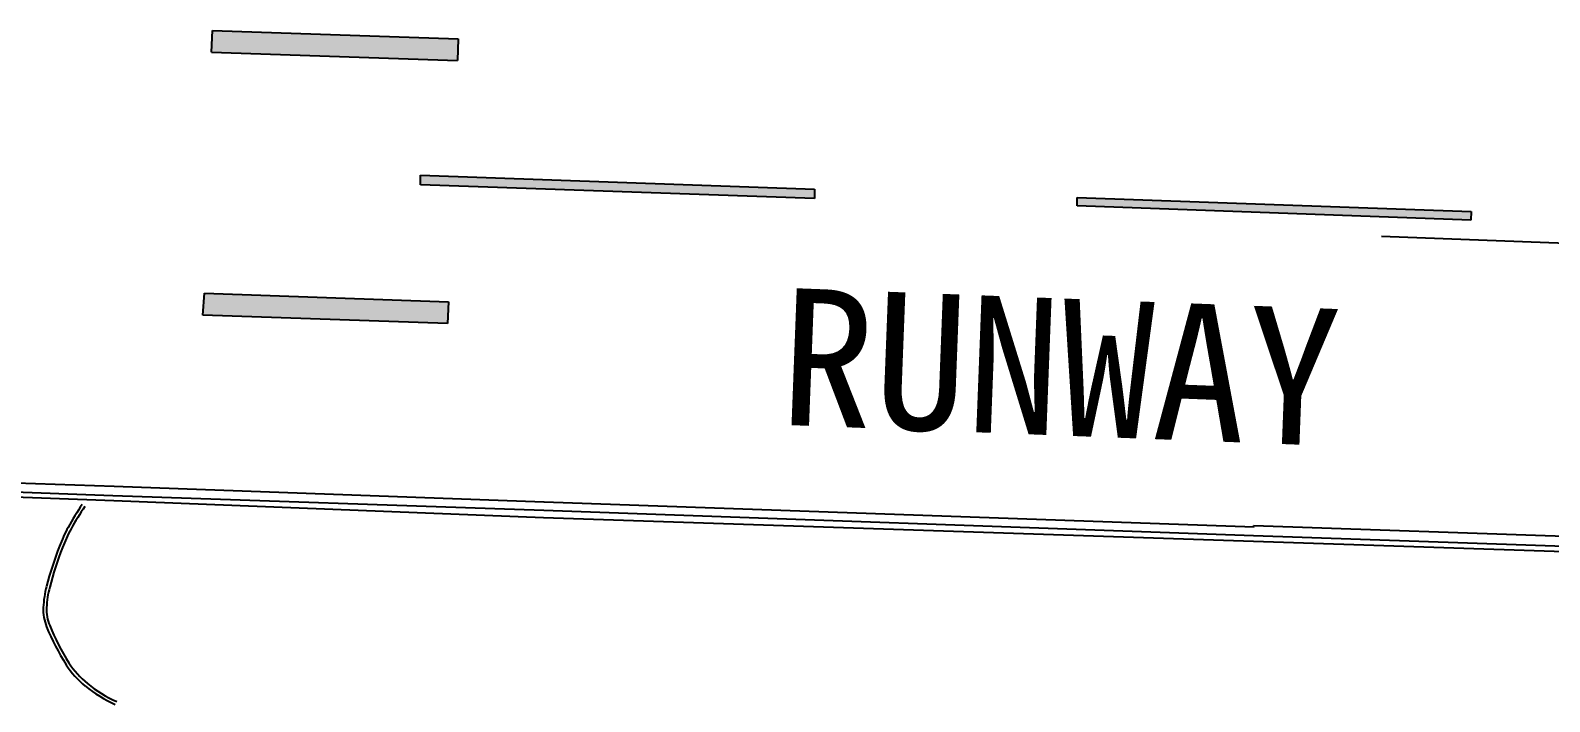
# Model space of a CAD drawing. Header units: millimetres. Extents: x 1358 to 1865, y 706 to 1003.
# Drawn here: x 1760.59 to 1794.43, y 937.34 to 952.29 of the extents above; entities that cross this region are included whole.
import ezdxf
from ezdxf.enums import TextEntityAlignment as Align

# ---------------------------------------------------------------- set-up
doc = ezdxf.new("R2010")
doc.units = ezdxf.units.MM
doc.layers.add('建築', color=7, linetype='Continuous')
doc.styles.add('細明體', font='')
doc.styles.get('細明體').set_extended_font_data('細明體')

msp = doc.modelspace()

# ---------------------------------------------------------------- hatches: boundary and pattern name
at = {"layer": '建築', "ltscale": 1000}
h = msp.add_hatch(color=256, dxfattribs=at)
h.paths.add_polyline_path([(1770.103, 951.622), (1770.116, 952.11), (1764.648, 952.295), (1764.623, 951.81)])
h.paths.add_polyline_path([(1764.464, 946.438), (1764.433, 945.954), (1769.884, 945.765), (1769.902, 946.251)])
h = msp.add_hatch(color=256, dxfattribs=at)
h.paths.add_polyline_path([(1792.679, 948.07), (1792.688, 948.264), (1783.91, 948.57), (1783.905, 948.385)])
h.paths.add_polyline_path([(1769.279, 949.07), (1769.279, 948.856), (1778.054, 948.549), (1778.055, 948.761)])

# ---------------------------------------------------------------- linework, layer by layer
for p, q in [((1764.623, 951.81, -0.309), (1764.648, 952.295, -0.309)), ((1764.648, 952.295, -0.309), (1770.116, 952.11, -0.309)), ((1770.116, 952.11, -0.309), (1770.103, 951.622, -0.309)), ((1764.623, 951.81, -0.309), (1770.103, 951.622, -0.309)), ((1769.279, 948.856, -0.309), (1769.279, 949.07, -0.309)), ((1769.279, 949.07, -0.309), (1778.055, 948.761, -0.309)), ((1778.054, 948.549, -0.309), (1769.279, 948.856, -0.309)), ((1778.055, 948.761, -0.309), (1778.054, 948.549, -0.309)), ((1783.905, 948.385, -0.309), (1783.91, 948.57, -0.309)), ((1792.679, 948.07, -0.309), (1783.905, 948.385, -0.309)), ((1783.91, 948.57, -0.309), (1792.688, 948.264, -0.309)), ((1792.688, 948.264, -0.309), (1792.679, 948.07, -0.309)), ((1790.685, 947.71, -0.309), (1806.039, 947.14, -0.309)), ((1764.433, 945.954, -0.309), (1764.464, 946.438, -0.309)), ((1764.464, 946.438, -0.309), (1769.902, 946.251, -0.309)), ((1769.902, 946.251, -0.309), (1769.884, 945.765, -0.309)), ((1769.884, 945.765, -0.309), (1764.433, 945.954, -0.309)), ((1699.307, 944.343, -0.309), (1762.456, 942.14, -0.309)), ((1699.269, 944.137, -0.309), (1762.428, 941.937, -0.309)), ((1708.267, 943.74, -0.309), (1762.445, 941.827, -0.309)), ((1762.428, 941.937, -0.309), (1772.025, 941.605, -0.309)), ((1762.456, 942.14, -0.309), (1772.029, 941.792, -0.309)), ((1762.445, 941.827, -0.309), (1772.02, 941.447, -0.309)), ((1772.025, 941.605, -0.309), (1787.836, 941.042, -0.309)), ((1772.029, 941.792, -0.309), (1772.033, 941.795, -0.309)), ((1772.033, 941.795, -0.309), (1787.85, 941.24, -0.309)), ((1772.02, 941.447, -0.309), (1787.836, 940.919, -0.309)), ((1787.85, 941.24, -0.309), (1787.846, 941.266, -0.309)), ((1787.846, 941.266, -0.309), (1801.079, 940.808, -0.309)), ((1787.836, 941.042, -0.309), (1801.075, 940.586, -0.309)), ((1787.836, 940.919, -0.309), (1801.053, 940.478, -0.309))]:
    msp.add_line(p, q, dxfattribs=at)
for centre, radius, start, end in [((1766.482, 938.463, -0.386), 5.758, 145.3938, 151.3414), ((1766.482, 938.463, -0.386), 5.685, 145.3938, 151.3414), ((1764.46, 939.569, -0.386), 3.454, 151.3414, 159.0568), ((1764.46, 939.569, -0.386), 3.381, 151.3414, 159.0568), ((1769.39, 937.682, -0.386), 8.733, 159.0568, 165.2058), ((1769.39, 937.682, -0.386), 8.659, 159.0568, 165.2058), ((1763.084, 939.347, -0.386), 2.21, 165.2058, 177.6012), ((1763.084, 939.347, -0.386), 2.137, 165.2058, 177.6012), ((1761.904, 939.396, -0.386), 1.03, 177.6012, 202.093), ((1761.904, 939.396, -0.386), 0.956, 177.6012, 202.093), ((1765.732, 940.951, -0.386), 5.162, 202.093, 212.6457), ((1765.732, 940.951, -0.386), 5.088, 202.093, 212.6457), ((1763.074, 939.248, -0.386), 1.932, 212.6457, 230.9723), ((1763.074, 939.248, -0.386), 2.005, 212.6457, 230.9723), ((1763.753, 940.084, -0.386), 3.082, 230.9723, 245.5412), ((1763.753, 940.084, -0.386), 3.009, 230.9723, 245.6339)]:
    msp.add_arc(centre, radius, start, end, dxfattribs=at)

# ---------------------------------------------------------------- texts
at = {"layer": '建築', "ltscale": 1000, "style": '細明體'}
msp.add_text('RUNWAY', height=3.0519, rotation=357.8, dxfattribs=at).set_placement((1783.536, 944.798, 0.148), align=Align.MIDDLE_CENTER)

doc.saveas('drawing.dxf')
